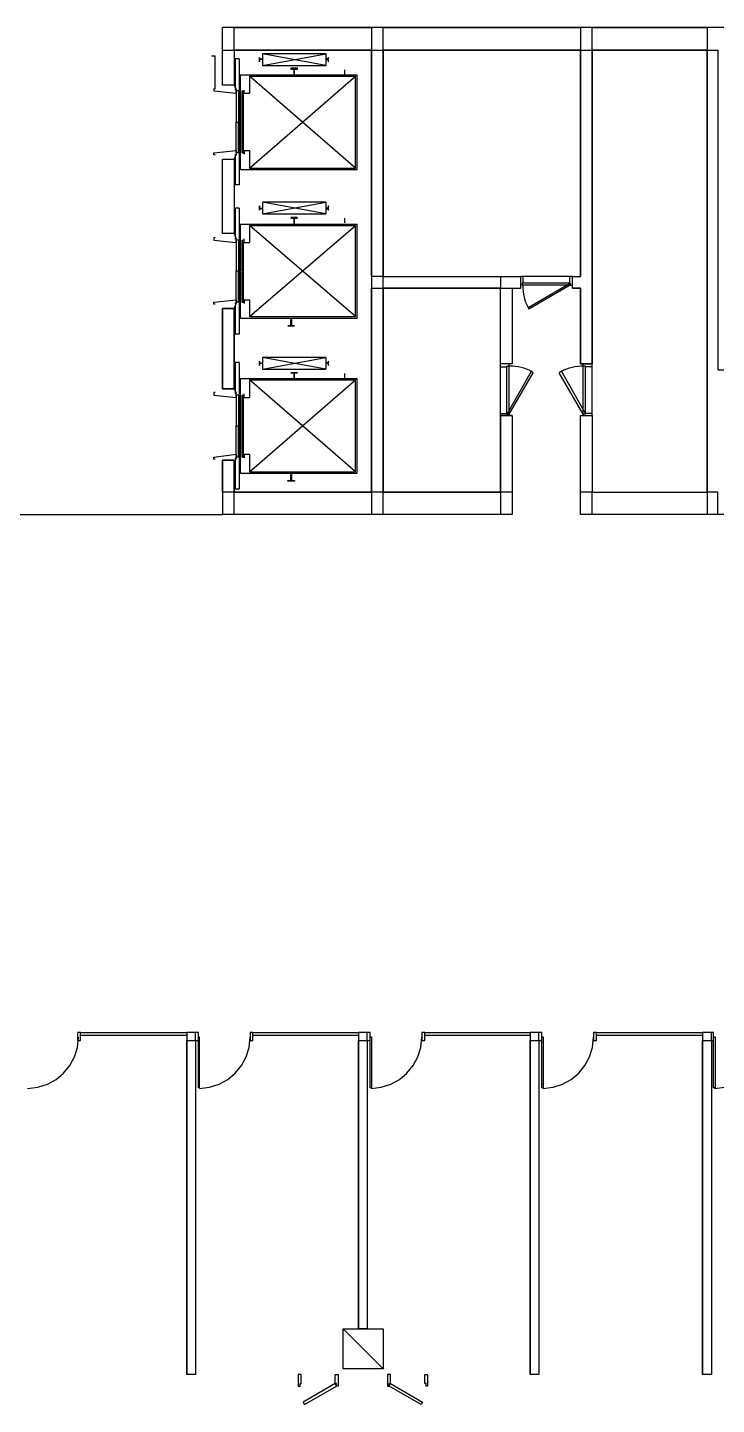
# Model space of a CAD drawing. Header units: millimetres. Extents: x -1062 to 473405, y -148599 to 38948.
# Drawn here: x 235621 to 247640, y -148599 to -124580 of the extents above; entities that cross this region are included whole.
import ezdxf

# ---------------------------------------------------------------- set-up
doc = ezdxf.new("R2010")
doc.units = ezdxf.units.MM
for name, color, linetype in [('COLUMN', 1, 'Continuous'), ('CORE_REF', 8, 'Continuous'), ('DOOR', 3, 'Continuous'), ('WALL', 7, 'Continuous'), ('WINDOW', 4, 'Continuous')]:
    doc.layers.add(name, color=color, linetype=linetype)

msp = doc.modelspace()

# ---------------------------------------------------------------- linework, layer by layer
at = {"layer": 'COLUMN'}
for p, q in [((241826.2, -147976.3), (241128, -147277.7)), ((241128, -147277.7), (241826.2, -147277.7)), ((241128, -147976.3), (241128, -147277.7)), ((241826.2, -147277.7), (241826.2, -147976.3)), ((241826.2, -147976.3), (241128, -147976.3))]:
    msp.add_line(p, q, dxfattribs=at)
at = {"layer": 'CORE_REF'}
for p, q in [((239312.9, -125126.6), (239224, -125126.6)), ((239249.4, -125634.7), (239249.4, -125126.6)), ((239312.9, -125126.6), (239312.9, -127323.9)), ((239668.3, -125177.4), (239668.3, -125101.2)), ((239668.3, -125101.2), (239668.3, -125126.6)), ((239668.3, -125126.6), (239693.7, -125126.6)), ((239693.7, -125126.6), (239719.1, -125126.6)), ((239719.1, -125240.9), (240823.4, -125037.7)), ((240823.4, -125037.7), (239719.1, -125037.7)), ((239719.1, -125037.7), (239719.1, -125240.9)), ((240823.4, -125240.9), (239719.1, -125037.7)), ((239719.1, -125126.6), (239719.1, -125139.3)), ((240823.4, -125037.7), (240823.4, -125240.9)), ((240848.8, -125126.6), (240823.4, -125126.6)), ((240823.4, -125126.6), (240823.4, -125139.3)), ((240861.5, -125126.6), (240848.8, -125126.6)), ((240874.2, -125101.2), (240861.5, -125126.6)), ((240874.2, -125177.4), (240874.2, -125101.2)), ((239693.7, -125139.3), (239668.3, -125139.3)), ((239668.3, -125139.3), (239668.3, -125177.4)), ((239719.1, -125139.3), (239693.7, -125139.3)), ((239719.1, -125240.9), (240823.4, -125240.9)), ((240328.3, -125291.7), (240214.1, -125291.7)), ((240214.1, -125291.7), (240214.1, -125304.4)), ((240214.1, -125304.4), (240264.9, -125304.4)), ((240264.9, -125304.4), (240264.9, -125342.5)), ((240264.9, -125342.5), (240264.9, -125406.1)), ((240277.6, -125342.5), (240277.6, -125304.4)), ((240277.6, -125304.4), (240328.3, -125304.4)), ((240277.6, -125406.1), (240277.6, -125342.5)), ((240328.3, -125304.4), (240328.3, -125291.7)), ((240823.4, -125139.3), (240848.8, -125139.3)), ((240848.8, -125139.3), (240861.5, -125139.3)), ((240861.5, -125139.3), (240874.2, -125177.4)), ((241153.4, -125317.1), (241153.4, -125393.3)), ((239224, -125583.9), (239262.1, -125660.1)), ((239338.3, -125406.1), (241369.2, -125406.1)), ((239338.3, -127057.2), (239338.3, -125406.1)), ((239490.6, -125431.5), (241343.8, -125431.5)), ((239490.6, -125431.5), (239490.6, -125723.6)), ((239490.6, -127031.8), (241343.8, -125431.5)), ((241343.8, -127031.8), (239490.6, -125431.5)), ((240264.9, -125406.1), (240277.6, -125406.1)), ((241343.8, -127031.8), (241343.8, -125431.5)), ((241369.2, -127057.2), (241369.2, -125406.1)), ((238894, -125647.4), (238868.6, -125647.4)), ((238868.6, -125647.4), (238868.6, -125685.5)), ((238868.6, -125685.5), (239262.1, -125723.6)), ((239262.1, -125660.1), (239236.7, -125660.1)), ((239262.1, -125723.6), (239262.1, -125660.1)), ((239262.1, -125685.5), (239262.1, -126231.6)), ((239300.2, -125685.5), (239262.1, -125685.5)), ((239300.2, -125685.5), (239300.2, -126231.6)), ((239363.7, -126231.6), (239363.7, -125685.5)), ((239363.7, -125685.5), (239389, -125685.5)), ((239389, -126231.6), (239389, -125685.5)), ((239401.7, -125723.6), (239401.7, -125672.8)), ((239401.7, -125723.6), (239490.6, -125723.6)), ((239262.1, -126765.1), (239262.1, -126231.6)), ((239262.1, -126231.6), (239300.2, -126231.6)), ((239300.2, -126765.1), (239300.2, -126231.6)), ((239363.7, -126765.1), (239363.7, -126231.6)), ((239363.7, -126231.6), (239389, -126231.6)), ((239389, -126765.1), (239389, -126231.6)), ((238868.6, -126765.1), (239262.1, -126727)), ((238868.6, -126803.2), (238868.6, -126765.1)), ((238894, -126803.2), (238868.6, -126803.2)), ((239224, -126879.4), (239262.1, -126803.2)), ((239262.1, -126803.2), (239236.7, -126803.2)), ((239262.1, -126727), (239262.1, -126803.2)), ((239300.2, -126765.1), (239262.1, -126765.1)), ((239363.7, -126765.1), (239389, -126765.1)), ((239401.7, -126727), (239401.7, -126790.5)), ((239401.7, -126727), (239490.6, -126727)), ((239490.6, -126727), (239490.6, -127031.8)), ((239249.4, -127323.9), (239249.4, -126815.9)), ((239490.6, -127031.8), (241343.8, -127031.8)), ((239338.3, -127057.2), (241369.2, -127057.2)), ((239312.9, -127323.9), (239224, -127323.9)), ((239312.9, -127730.4), (239224, -127730.4)), ((239249.4, -128238.4), (239249.4, -127730.4)), ((239312.9, -127730.4), (239312.9, -129927.7)), ((239668.3, -127768.5), (239668.3, -127692.3)), ((239668.3, -127692.3), (239668.3, -127730.4)), ((239668.3, -127730.4), (239693.7, -127730.4)), ((239693.7, -127743.1), (239668.3, -127743.1)), ((239668.3, -127743.1), (239668.3, -127768.5)), ((239693.7, -127730.4), (239719.1, -127730.4)), ((239719.1, -127743.1), (239693.7, -127743.1)), ((239719.1, -127832), (240823.4, -127628.8)), ((240823.4, -127628.8), (239719.1, -127628.8)), ((239719.1, -127628.8), (239719.1, -127832)), ((240823.4, -127832), (239719.1, -127628.8)), ((239719.1, -127730.4), (239719.1, -127743.1)), ((240823.4, -127628.8), (240823.4, -127832)), ((240848.8, -127730.4), (240823.4, -127730.4)), ((240823.4, -127730.4), (240823.4, -127743.1)), ((240823.4, -127743.1), (240848.8, -127743.1)), ((240861.5, -127730.4), (240848.8, -127730.4)), ((240848.8, -127743.1), (240861.5, -127743.1)), ((240874.2, -127692.3), (240861.5, -127730.4)), ((240861.5, -127743.1), (240874.2, -127768.5)), ((240874.2, -127768.5), (240874.2, -127692.3)), ((239338.3, -128009.8), (241369.2, -128009.8)), ((239338.3, -129648.3), (239338.3, -128009.8)), ((239719.1, -127832), (240823.4, -127832)), ((240328.3, -127895.5), (240214.1, -127895.5)), ((240214.1, -127908.2), (240264.9, -127908.2)), ((240264.9, -127908.2), (240264.9, -127946.3)), ((240264.9, -127946.3), (240264.9, -128009.8)), ((240264.9, -128009.8), (240277.6, -128009.8)), ((240277.6, -127946.3), (240277.6, -127908.2)), ((240277.6, -127908.2), (240328.3, -127908.2)), ((240277.6, -128009.8), (240277.6, -127946.3)), ((241153.4, -127908.2), (241153.4, -127984.4)), ((241369.2, -129648.3), (241369.2, -128009.8)), ((238894, -128251.1), (238868.6, -128251.1)), ((238868.6, -128251.1), (238868.6, -128289.2)), ((239224, -128174.9), (239262.1, -128263.8)), ((239490.6, -128035.2), (241343.8, -128035.2)), ((239490.6, -128035.2), (239490.6, -128327.3)), ((239490.6, -129622.9), (241343.8, -128035.2)), ((241343.8, -129622.9), (239490.6, -128035.2)), ((241343.8, -129622.9), (241343.8, -128035.2)), ((238868.6, -128289.2), (239262.1, -128327.3)), ((239262.1, -128263.8), (239236.7, -128263.8)), ((239262.1, -128327.3), (239262.1, -128263.8)), ((239262.1, -128289.2), (239262.1, -128822.7)), ((239300.2, -128289.2), (239262.1, -128289.2)), ((239300.2, -128289.2), (239300.2, -128822.7)), ((239363.7, -128822.7), (239363.7, -128289.2)), ((239363.7, -128289.2), (239389, -128289.2)), ((239389, -128822.7), (239389, -128289.2)), ((239401.7, -128327.3), (239401.7, -128263.8)), ((239401.7, -128327.3), (239490.6, -128327.3)), ((239262.1, -129368.9), (239262.1, -128822.7)), ((239262.1, -128822.7), (239300.2, -128822.7)), ((239300.2, -129368.9), (239300.2, -128822.7)), ((239389, -128822.7), (239363.7, -128822.7)), ((239363.7, -129368.9), (239363.7, -128835.4)), ((239389, -128835.4), (239363.7, -128835.4)), ((239389, -129368.9), (239389, -128835.4)), ((238868.6, -129368.9), (239262.1, -129330.8)), ((238868.6, -129407), (238868.6, -129368.9)), ((238894, -129407), (238868.6, -129407)), ((239224, -129483.2), (239262.1, -129394.3)), ((239262.1, -129394.3), (239236.7, -129394.3)), ((239249.4, -129927.7), (239249.4, -129419.7)), ((239262.1, -129330.8), (239262.1, -129394.3)), ((239300.2, -129368.9), (239262.1, -129368.9)), ((239363.7, -129368.9), (239389, -129368.9)), ((239401.7, -129330.8), (239401.7, -129394.3)), ((239401.7, -129330.8), (239490.6, -129330.8)), ((239490.6, -129330.8), (239490.6, -129622.9)), ((239338.3, -129648.3), (241369.2, -129648.3)), ((239490.6, -129622.9), (241343.8, -129622.9)), ((240214.1, -129737.2), (240214.1, -129673.7)), ((240214.1, -129673.7), (240226.8, -129673.7)), ((240226.8, -129673.7), (240226.8, -129737.2)), ((239312.9, -129927.7), (239224, -129927.7)), ((240163.3, -129775.3), (240214.1, -129775.3)), ((240277.6, -129788), (240163.3, -129788)), ((240214.1, -129775.3), (240214.1, -129737.2)), ((240226.8, -129737.2), (240226.8, -129775.3)), ((240226.8, -129775.3), (240277.6, -129775.3)), ((239668.3, -130473.9), (239668.3, -130397.7)), ((239668.3, -130397.7), (239668.3, -130423.1)), ((239719.1, -130537.4), (240823.4, -130334.2)), ((240823.4, -130334.2), (239719.1, -130334.2)), ((239719.1, -130334.2), (239719.1, -130537.4)), ((240823.4, -130537.4), (239719.1, -130334.2)), ((240823.4, -130334.2), (240823.4, -130537.4)), ((240874.2, -130397.7), (240861.5, -130423.1)), ((240874.2, -130473.9), (240874.2, -130397.7)), ((239312.9, -130423.1), (239224, -130423.1)), ((239249.4, -130943.8), (239249.4, -130423.1)), ((239312.9, -130423.1), (239312.9, -132633.1)), ((239668.3, -130423.1), (239668.3, -130435.8)), ((239668.3, -130435.8), (239693.7, -130435.8)), ((239668.3, -130435.8), (239668.3, -130473.9)), ((239693.7, -130435.8), (239719.1, -130435.8)), ((239719.1, -130537.4), (240823.4, -130537.4)), ((240214.1, -130600.9), (240264.9, -130600.9)), ((240328.3, -130600.9), (240214.1, -130600.9)), ((240264.9, -130600.9), (240264.9, -130613.6)), ((240264.9, -130613.6), (240264.9, -130639)), ((240264.9, -130639), (240264.9, -130651.7)), ((240264.9, -130651.7), (240264.9, -130702.5)), ((240277.6, -130613.6), (240277.6, -130600.9)), ((240277.6, -130600.9), (240328.3, -130600.9)), ((240277.6, -130639), (240277.6, -130613.6)), ((240277.6, -130651.7), (240277.6, -130639)), ((240277.6, -130702.5), (240277.6, -130651.7)), ((240848.8, -130435.8), (240823.4, -130435.8)), ((240861.5, -130435.8), (240848.8, -130435.8)), ((240861.5, -130423.1), (240861.5, -130435.8)), ((240861.5, -130435.8), (240874.2, -130473.9)), ((241153.4, -130613.6), (241153.4, -130689.8)), ((239224, -130880.3), (239262.1, -130956.5)), ((239338.3, -130702.5), (241369.2, -130702.5)), ((239338.3, -132353.7), (239338.3, -130702.5)), ((239490.6, -130727.9), (241343.8, -130727.9)), ((239490.6, -130727.9), (239490.6, -131032.7)), ((239490.6, -132328.3), (241343.8, -130727.9)), ((241343.8, -132328.3), (239490.6, -130727.9)), ((240264.9, -130702.5), (240264.9, -130715.2)), ((240264.9, -130715.2), (240277.6, -130715.2)), ((240277.6, -130715.2), (240277.6, -130702.5)), ((241343.8, -132328.3), (241343.8, -130727.9)), ((241369.2, -132353.7), (241369.2, -130702.5)), ((238894, -130943.8), (238868.6, -130943.8)), ((238868.6, -130943.8), (238868.6, -130994.6)), ((238868.6, -130994.6), (239262.1, -131032.7)), ((239262.1, -130956.5), (239236.7, -130956.5)), ((239262.1, -131032.7), (239262.1, -130956.5)), ((239262.1, -130994.6), (239262.1, -131528.1)), ((239300.2, -130994.6), (239262.1, -130994.6)), ((239300.2, -130994.6), (239300.2, -131528.1)), ((239363.7, -131528.1), (239363.7, -130994.6)), ((239363.7, -130994.6), (239389, -130994.6)), ((239389, -131528.1), (239389, -130994.6)), ((239401.7, -131032.7), (239401.7, -130969.2)), ((239401.7, -131032.7), (239490.6, -131032.7)), ((239262.1, -132074.2), (239262.1, -131528.1)), ((239262.1, -131528.1), (239300.2, -131528.1)), ((239300.2, -132074.2), (239300.2, -131528.1)), ((239363.7, -132074.2), (239363.7, -131528.1)), ((239363.7, -131528.1), (239389, -131528.1)), ((239389, -132074.2), (239389, -131528.1)), ((238868.6, -132074.2), (239262.1, -132023.4)), ((238868.6, -132112.3), (238868.6, -132074.2)), ((239262.1, -132023.4), (239262.1, -132099.6)), ((239300.2, -132074.2), (239262.1, -132074.2)), ((239363.7, -132074.2), (239389, -132074.2)), ((239401.7, -132023.4), (239401.7, -132086.9)), ((239401.7, -132023.4), (239490.6, -132023.4)), ((239490.6, -132023.4), (239490.6, -132328.3)), ((238894, -132112.3), (238868.6, -132112.3)), ((239224, -132175.8), (239262.1, -132099.6)), ((239262.1, -132099.6), (239236.7, -132099.6)), ((239249.4, -132633.1), (239249.4, -132125)), ((239490.6, -132328.3), (241343.8, -132328.3)), ((239338.3, -132353.7), (241369.2, -132353.7)), ((240163.3, -132480.7), (240214.1, -132480.7)), ((240163.3, -132493.4), (240163.3, -132480.7)), ((240277.6, -132493.4), (240163.3, -132493.4)), ((240214.1, -132442.6), (240214.1, -132379.1)), ((240214.1, -132379.1), (240226.8, -132379.1)), ((240214.1, -132468), (240214.1, -132442.6)), ((240214.1, -132480.7), (240214.1, -132468)), ((240226.8, -132379.1), (240226.8, -132442.6)), ((240226.8, -132442.6), (240226.8, -132468)), ((240226.8, -132468), (240226.8, -132480.7)), ((240226.8, -132480.7), (240277.6, -132480.7)), ((240277.6, -132480.7), (240277.6, -132493.4)), ((239312.9, -132633.1), (239224, -132633.1))]:
    msp.add_line(p, q, dxfattribs=at)
at = {"layer": 'DOOR'}
for p, q in [((244225.2, -129076.7), (244225.2, -128924.3)), ((244263.2, -128924.3), (244225.2, -128924.3)), ((245075.6, -128924.3), (244263.2, -128924.3)), ((244263.2, -128924.3), (244263.2, -129038.6)), ((245126.4, -128924.3), (245075.6, -128924.3)), ((245075.6, -128924.3), (245075.6, -129038.6)), ((245126.4, -129076.7), (245126.4, -128924.3)), ((244250.6, -129076.7), (244225.2, -129076.7)), ((244263.2, -129038.6), (244250.6, -129038.6)), ((244250.6, -129038.6), (244250.6, -129076.7)), ((245075.6, -129038.6), (244250.6, -129038.6)), ((245088.3, -129076.7), (244250.6, -129076.7)), ((244263.6, -129084.3), (244263.7, -129135.3)), ((244263.7, -129135.3), (244267.3, -129186)), ((244267.3, -129186), (244274.3, -129236.1)), ((245075.6, -129051.3), (244352.1, -129470.5)), ((245088.3, -129076.7), (244364.8, -129495.9)), ((245075.6, -129038.6), (245088.3, -129038.6)), ((245088.3, -129076.7), (245075.6, -129051.3)), ((245088.3, -129038.6), (245088.3, -129076.7)), ((245088.3, -129076.7), (245126.4, -129076.7)), ((244274.3, -129236.1), (244284.7, -129285.7)), ((244284.7, -129285.7), (244298.4, -129334.4)), ((244298.4, -129334.4), (244315.4, -129382.1)), ((244315.4, -129382.1), (244335.7, -129428.6)), ((244335.7, -129428.6), (244359.2, -129473.8)), ((244352.1, -129470.5), (244364.8, -129495.9)), ((244022.1, -130448.5), (243869.8, -130448.5)), ((243869.8, -130499.3), (243869.8, -130448.5)), ((243869.8, -131312.2), (243869.8, -130499.3)), ((243869.8, -130499.3), (243984, -130499.3)), ((243984, -130499.3), (243984, -130486.6)), ((243984, -130486.6), (244022.1, -130486.6)), ((243984, -131312.2), (243984, -130486.6)), ((243996.7, -131312.2), (244415.6, -130575.5)), ((244022.1, -130486.6), (244022.1, -130448.5)), ((244022.1, -131324.9), (244022.1, -130486.6)), ((244022.1, -131324.9), (244441, -130600.9)), ((244080.6, -130487.1), (244029.7, -130487)), ((244131.2, -130490.6), (244080.6, -130487.1)), ((244181.4, -130497.6), (244131.2, -130490.6)), ((244230.9, -130508), (244181.4, -130497.6)), ((244279.6, -130521.7), (244230.9, -130508)), ((244327.2, -130538.8), (244279.6, -130521.7)), ((244373.8, -130559.1), (244327.2, -130538.8)), ((244419, -130582.6), (244373.8, -130559.1)), ((244415.6, -130575.5), (244441, -130600.9)), ((244936, -130575.5), (244897.9, -130600.9)), ((245316.8, -131324.9), (244897.9, -130600.9)), ((244977.8, -130559.1), (244932.6, -130582.6)), ((245354.9, -131312.2), (244936, -130575.5)), ((245024.3, -130538.8), (244977.8, -130559.1)), ((245072, -130521.7), (245024.3, -130538.8)), ((245120.7, -130508), (245072, -130521.7)), ((245170.2, -130497.6), (245120.7, -130508)), ((245220.3, -130490.6), (245170.2, -130497.6)), ((245271, -130487.1), (245220.3, -130490.6)), ((245321.9, -130487), (245271, -130487.1)), ((245316.8, -130486.6), (245316.8, -130448.5)), ((245316.8, -130448.5), (245469.1, -130448.5)), ((245354.9, -130486.6), (245316.8, -130486.6)), ((245316.8, -131324.9), (245316.8, -130486.6)), ((245354.9, -130499.3), (245354.9, -130486.6)), ((245354.9, -131312.2), (245354.9, -130486.6)), ((245469.1, -130499.3), (245354.9, -130499.3)), ((245469.1, -130499.3), (245469.1, -130448.5)), ((245469.1, -131312.2), (245469.1, -130499.3)), ((243869.8, -131350.3), (243869.8, -131312.2)), ((243869.8, -131312.2), (243984, -131312.2)), ((244022.1, -131350.3), (243869.8, -131350.3)), ((243984, -131312.2), (243984, -131324.9)), ((243984, -131324.9), (244022.1, -131324.9)), ((244022.1, -131324.9), (243996.7, -131312.2)), ((244022.1, -131324.9), (244022.1, -131350.3)), ((245316.8, -131324.9), (245354.9, -131312.2)), ((245354.9, -131324.9), (245316.8, -131324.9)), ((245316.8, -131324.9), (245316.8, -131350.3)), ((245316.8, -131350.3), (245469.1, -131350.3)), ((245469.1, -131312.2), (245354.9, -131312.2)), ((245354.9, -131312.2), (245354.9, -131324.9)), ((245469.1, -131350.3), (245469.1, -131312.2)), ((236495, -142108.3), (236495, -142248)), ((236545.8, -142108.3), (236495, -142108.3)), ((236545.8, -142248), (236545.8, -142108.3)), ((238602.1, -142108.3), (238551.3, -142108.3)), ((238602.1, -142248), (238602.1, -142108.3)), ((238602.1, -142184.5), (238614.8, -142184.5)), ((238602.1, -143073.6), (238602.1, -142184.5)), ((238614.8, -142184.5), (238614.8, -143073.6)), ((239503.3, -142108.3), (239503.3, -142248)), ((239554.1, -142108.3), (239503.3, -142108.3)), ((239554.1, -142248), (239554.1, -142108.3)), ((241597.7, -142108.3), (241546.9, -142108.3)), ((241597.7, -142248), (241597.7, -142108.3)), ((241597.7, -142184.5), (241623.1, -142184.5)), ((241597.7, -143073.6), (241597.7, -142184.5)), ((241623.1, -142184.5), (241623.1, -143073.6)), ((242498.9, -142108.3), (242498.9, -142248)), ((242549.7, -142108.3), (242498.9, -142108.3)), ((242549.7, -142248), (242549.7, -142108.3)), ((244593.3, -142108.3), (244542.5, -142108.3)), ((244593.3, -142248), (244593.3, -142108.3)), ((244593.3, -142184.5), (244618.7, -142184.5)), ((244593.3, -143073.6), (244593.3, -142184.5)), ((244618.7, -142184.5), (244618.7, -143073.6)), ((245494.5, -142108.3), (245494.5, -142248)), ((245545.3, -142108.3), (245494.5, -142108.3)), ((245545.3, -142248), (245545.3, -142108.3)), ((247588.9, -142108.3), (247550.8, -142108.3)), ((247588.9, -142248), (247588.9, -142108.3)), ((247588.9, -142184.5), (247614.3, -142184.5)), ((247588.9, -143073.6), (247588.9, -142184.5)), ((247614.3, -142184.5), (247614.3, -143073.6)), ((236438.4, -142537), (236489.8, -142370)), ((236489.8, -142370), (236507.7, -142190.8)), ((236495, -142248), (236545.8, -142248)), ((238551.3, -142248), (238602.1, -142248)), ((239434, -142537), (239485.4, -142370)), ((239485.4, -142370), (239503.3, -142190.8)), ((239503.3, -142248), (239554.1, -142248)), ((241546.9, -142248), (241597.7, -142248)), ((242429.6, -142537), (242481, -142370)), ((242481, -142370), (242498.9, -142190.8)), ((242498.9, -142248), (242549.7, -142248)), ((244542.5, -142248), (244593.3, -142248)), ((245425.2, -142537), (245476.6, -142370)), ((245476.6, -142370), (245494.5, -142190.8)), ((245494.5, -142248), (245545.3, -142248)), ((247550.8, -142248), (247588.9, -142248)), ((236357, -142688.3), (236438.4, -142537)), ((239352.6, -142688.3), (239434, -142537)), ((242348.2, -142688.3), (242429.6, -142537)), ((245343.8, -142688.3), (245425.2, -142537)), ((236118.2, -142929.9), (236249.1, -142820.5)), ((236249.1, -142820.5), (236357, -142688.3)), ((239113.8, -142929.9), (239244.7, -142820.5)), ((239244.7, -142820.5), (239352.6, -142688.3)), ((242109.4, -142929.9), (242240.3, -142820.5)), ((242240.3, -142820.5), (242348.2, -142688.3)), ((245105, -142929.9), (245235.9, -142820.5)), ((245235.9, -142820.5), (245343.8, -142688.3)), ((235622.7, -143086.2), (235801.5, -143066.3)), ((235801.5, -143066.3), (235967.8, -143013)), ((235967.8, -143013), (236118.2, -142929.9)), ((238614.8, -143073.6), (238602.1, -143073.6)), ((238618.3, -143086.2), (238797.1, -143066.3)), ((238797.1, -143066.3), (238963.4, -143013)), ((238963.4, -143013), (239113.8, -142929.9)), ((241623.1, -143073.6), (241597.7, -143073.6)), ((241613.9, -143086.2), (241792.7, -143066.3)), ((241792.7, -143066.3), (241959, -143013)), ((241959, -143013), (242109.4, -142929.9)), ((244618.7, -143073.6), (244593.3, -143073.6)), ((244609.5, -143086.2), (244788.3, -143066.3)), ((244788.3, -143066.3), (244954.6, -143013)), ((244954.6, -143013), (245105, -142929.9)), ((247614.3, -143073.6), (247588.9, -143073.6)), ((247605.1, -143086.2), (247783.9, -143066.3))]:
    msp.add_line(p, q, dxfattribs=at)
at = {"layer": 'WALL'}
for p, q in [((250813, -124580.5), (239020.9, -124580.5)), ((239020.9, -125583.9), (239020.9, -124580.5)), ((238830.5, -125075.8), (238894, -125075.8)), ((238894, -125647.4), (238894, -125075.8)), ((239224, -124974.2), (241623.1, -124974.2)), ((239224, -124974.2), (239224, -125583.9)), ((241623.1, -124974.2), (241623.1, -132683.9)), ((241826.2, -124974.2), (245266, -124974.2)), ((241826.2, -128924.3), (241826.2, -124974.2)), ((245266, -124974.2), (245266, -128924.3)), ((245469.1, -124974.2), (247474.6, -124974.2)), ((245469.1, -130448.5), (245469.1, -124974.2)), ((247474.6, -124974.2), (247474.6, -132683.9)), ((239224, -125583.9), (239020.9, -125583.9)), ((239020.9, -128174.9), (239020.9, -126879.4)), ((239020.9, -126879.4), (239224, -126879.4)), ((239224, -126879.4), (239224, -128174.9)), ((239224, -128174.9), (239020.9, -128174.9)), ((241826.2, -128924.3), (244225.2, -128924.3)), ((244225.2, -129127.5), (244225.2, -128924.3)), ((245126.4, -128924.3), (245266, -128924.3)), ((245126.4, -129127.5), (245126.4, -128924.3)), ((241826.2, -132683.9), (241826.2, -129127.5)), ((241826.2, -129127.5), (243869.8, -129127.5)), ((243869.8, -130448.5), (243869.8, -129127.5)), ((244072.9, -129127.5), (244225.2, -129127.5)), ((244072.9, -129127.5), (244072.9, -130448.5)), ((245126.4, -129127.5), (245266, -129127.5)), ((245266, -129127.5), (245266, -130448.5)), ((239224, -129483.2), (239020.9, -129483.2)), ((239020.9, -129483.2), (239020.9, -130880.3)), ((239224, -130880.3), (239224, -129483.2)), ((244072.9, -130448.5), (243869.8, -130448.5)), ((245266, -130448.5), (245469.1, -130448.5)), ((239020.9, -130880.3), (239224, -130880.3)), ((244072.9, -131350.3), (243869.8, -131350.3)), ((243869.8, -131350.3), (243869.8, -132683.9)), ((244072.9, -131350.3), (244072.9, -133077.6)), ((245266, -133077.6), (245266, -131350.3)), ((245266, -131350.3), (245469.1, -131350.3)), ((245469.1, -131350.3), (245469.1, -132683.9)), ((239224, -132125), (239020.9, -132125)), ((239020.9, -132125), (239020.9, -133077.6)), ((239224, -132683.9), (239224, -132125)), ((241623.1, -132683.9), (239224, -132683.9)), ((241521.5, -132683.9), (241623.1, -132683.9)), ((243869.8, -132683.9), (241826.2, -132683.9)), ((245469.1, -132683.9), (247474.6, -132683.9)), ((234921, -133077.6), (239020.9, -133077.6)), ((244072.9, -133077.6), (239020.9, -133077.6)), ((249099.4, -133077.6), (245266, -133077.6)), ((238399, -142248), (238399, -148077.9)), ((238399, -142248), (238551.3, -142248)), ((238551.3, -142248), (238551.3, -148077.9)), ((241394.6, -142248), (241394.6, -147277.7)), ((241394.6, -142248), (241546.9, -142248)), ((241546.9, -142248), (241546.9, -147277.7)), ((244390.2, -142248), (244390.2, -148077.9)), ((244390.2, -142248), (244542.5, -142248)), ((244542.5, -142248), (244542.5, -148077.9)), ((247398.5, -142248), (247398.5, -148077.9)), ((247398.5, -142248), (247550.8, -142248)), ((247550.8, -142248), (247550.8, -148077.9))]:
    msp.add_line(p, q, dxfattribs=at)
for points in [[(241623.1, -124974.2), (239224, -124974.2), (239224, -124580.5), (241623.1, -124580.5), (241623.1, -124974.2)], [(245266, -124974.2), (241826.2, -124974.2), (241826.2, -124580.5), (245266, -124580.5), (245266, -124974.2)], [(247474.6, -124580.5), (247474.6, -124974.2), (245469.1, -124974.2), (245469.1, -124580.5), (247474.6, -124580.5)], [(239020.9, -124974.2), (239224, -124974.2), (239224, -125583.9), (239020.9, -125583.9), (239020.9, -124974.2)], [(241826.2, -124974.2), (241826.2, -128924.3), (241623.1, -128924.3), (241623.1, -124974.2), (241826.2, -124974.2)], [(245126.4, -129127.5), (245126.4, -128924.3), (245266, -128924.3), (245266, -124974.2), (245469.1, -124974.2), (245469.1, -128924.3), (245469.1, -129127.5), (245469.1, -130448.5), (245266, -130448.5), (245266, -129127.5), (245126.4, -129127.5)], [(249099.4, -133077.6), (247665, -133077.6), (247665, -132683.9), (247474.6, -132683.9), (247474.6, -130550.1), (247474.6, -124974.2), (247665, -124974.2), (247665, -130550), (249100, -130550), (249100, -130755), (248720, -130755), (248720, -132683.9), (249099.4, -132683.9), (249099.4, -133077.6)], [(239225, -126880), (239225, -128175), (239020, -128175), (239020, -126880), (239020.9, -126880), (239020.9, -126879.4), (239224, -126879.4), (239224, -126880), (239225, -126880)], [(243869.8, -128924.3), (243869.8, -129127.5), (241826.2, -129127.5), (241826.2, -128924.3), (243869.8, -128924.3)], [(241826.2, -129127.5), (241826.2, -132683.9), (241623.1, -132683.9), (241623.1, -129127.5), (241826.2, -129127.5)], [(244072.9, -129127.5), (244072.9, -130448.5), (243869.8, -130448.5), (243869.8, -129127.5), (244072.9, -129127.5)], [(239020, -130880), (239020, -129485), (239020.9, -129485), (239020.9, -129483.2), (239224, -129483.2), (239224, -129485), (239225, -129485), (239225, -130880), (239224, -130880), (239224, -130880.3), (239020.9, -130880.3), (239020.9, -130880), (239020, -130880)], [(244072.9, -131350.3), (244072.9, -132683.9), (243869.8, -132683.9), (243869.8, -131350.3), (244072.9, -131350.3)], [(245469.1, -131350.3), (245469.1, -132683.9), (245266, -132683.9), (245266, -131350.3), (245469.1, -131350.3)], [(239224, -132125), (239224, -132683.9), (239020.9, -132683.9), (239020.9, -132125), (239224, -132125)], [(241623.1, -132683.9), (241623.1, -133077.6), (239224, -133077.6), (239224, -132683.9), (241623.1, -132683.9)], [(243869.8, -132683.9), (243869.8, -133077.6), (241826.2, -133077.6), (241826.2, -132683.9), (243869.8, -132683.9)], [(247474.6, -132683.9), (247474.6, -133077.6), (245469.1, -133077.6), (245469.1, -132683.9), (247474.6, -132683.9)], [(238551.3, -142248), (238551.3, -148077.9), (238399, -148077.9), (238399, -142248), (238551.3, -142248)], [(241546.9, -142248), (241546.9, -147277.7), (241394.6, -147277.7), (241394.6, -142248), (241546.9, -142248)], [(244542.5, -142248), (244542.5, -148077.9), (244390.2, -148077.9), (244390.2, -142248), (244542.5, -142248)], [(247550.8, -142248), (247550.8, -148077.9), (247398.5, -148077.9), (247398.5, -142248), (247550.8, -142248)]]:
    msp.add_lwpolyline(points, close=True, dxfattribs=at)
at = {"layer": 'WINDOW'}
for p, q in [((236545.8, -142108.3), (238399, -142108.3)), ((236545.8, -142159.1), (238399, -142159.1)), ((238551.3, -142108.3), (238399, -142108.3)), ((238399, -142108.3), (238399, -142248)), ((238551.3, -142248), (238551.3, -142108.3)), ((239554.1, -142108.3), (241394.6, -142108.3)), ((239554.1, -142159.1), (241394.6, -142159.1)), ((241546.9, -142108.3), (241394.6, -142108.3)), ((241394.6, -142108.3), (241394.6, -142248)), ((241546.9, -142248), (241546.9, -142108.3)), ((242549.7, -142108.3), (244390.2, -142108.3)), ((242549.7, -142159.1), (244390.2, -142159.1)), ((244542.5, -142108.3), (244390.2, -142108.3)), ((244390.2, -142108.3), (244390.2, -142248)), ((244542.5, -142248), (244542.5, -142108.3)), ((245545.3, -142108.3), (247398.5, -142108.3)), ((245545.3, -142159.1), (247398.5, -142159.1)), ((247550.8, -142108.3), (247398.5, -142108.3)), ((247398.5, -142108.3), (247398.5, -142248)), ((247550.8, -142248), (247550.8, -142108.3)), ((240391.8, -148077.9), (240341, -148077.9)), ((240341, -148077.9), (240341, -148281.1)), ((240391.8, -148230.3), (240391.8, -148077.9)), ((240988.4, -148230.3), (240988.4, -148077.9)), ((240988.4, -148077.9), (241039.2, -148077.9)), ((241039.2, -148077.9), (241039.2, -148281.1)), ((241953.1, -148077.9), (241902.3, -148077.9)), ((241902.3, -148077.9), (241902.3, -148281.1)), ((241953.1, -148230.3), (241953.1, -148077.9)), ((242549.7, -148230.3), (242549.7, -148077.9)), ((242549.7, -148077.9), (242600.4, -148077.9)), ((242600.4, -148077.9), (242600.4, -148281.1)), ((240341, -148281.1), (240379.1, -148281.1)), ((240379.1, -148281.1), (240379.1, -148230.3)), ((240379.1, -148230.3), (240391.8, -148230.3)), ((240988.4, -148230.3), (240429.9, -148560.5)), ((240455.3, -148598.6), (241013.8, -148281.1)), ((241013.8, -148230.3), (240988.4, -148230.3)), ((241013.8, -148281.1), (240988.4, -148230.3)), ((241013.8, -148281.1), (241013.8, -148230.3)), ((241039.2, -148281.1), (241013.8, -148281.1)), ((241902.3, -148281.1), (241927.7, -148281.1)), ((241927.7, -148281.1), (241927.7, -148230.3)), ((241927.7, -148230.3), (241953.1, -148230.3)), ((241927.7, -148281.1), (241953.1, -148230.3)), ((242486.2, -148598.6), (241927.7, -148281.1)), ((241953.1, -148230.3), (242511.6, -148560.5)), ((242575, -148230.3), (242549.7, -148230.3)), ((242575, -148281.1), (242575, -148230.3)), ((242600.4, -148281.1), (242575, -148281.1)), ((240429.9, -148560.5), (240455.3, -148598.6)), ((242511.6, -148560.5), (242486.2, -148598.6))]:
    msp.add_line(p, q, dxfattribs=at)

doc.saveas('drawing.dxf')
